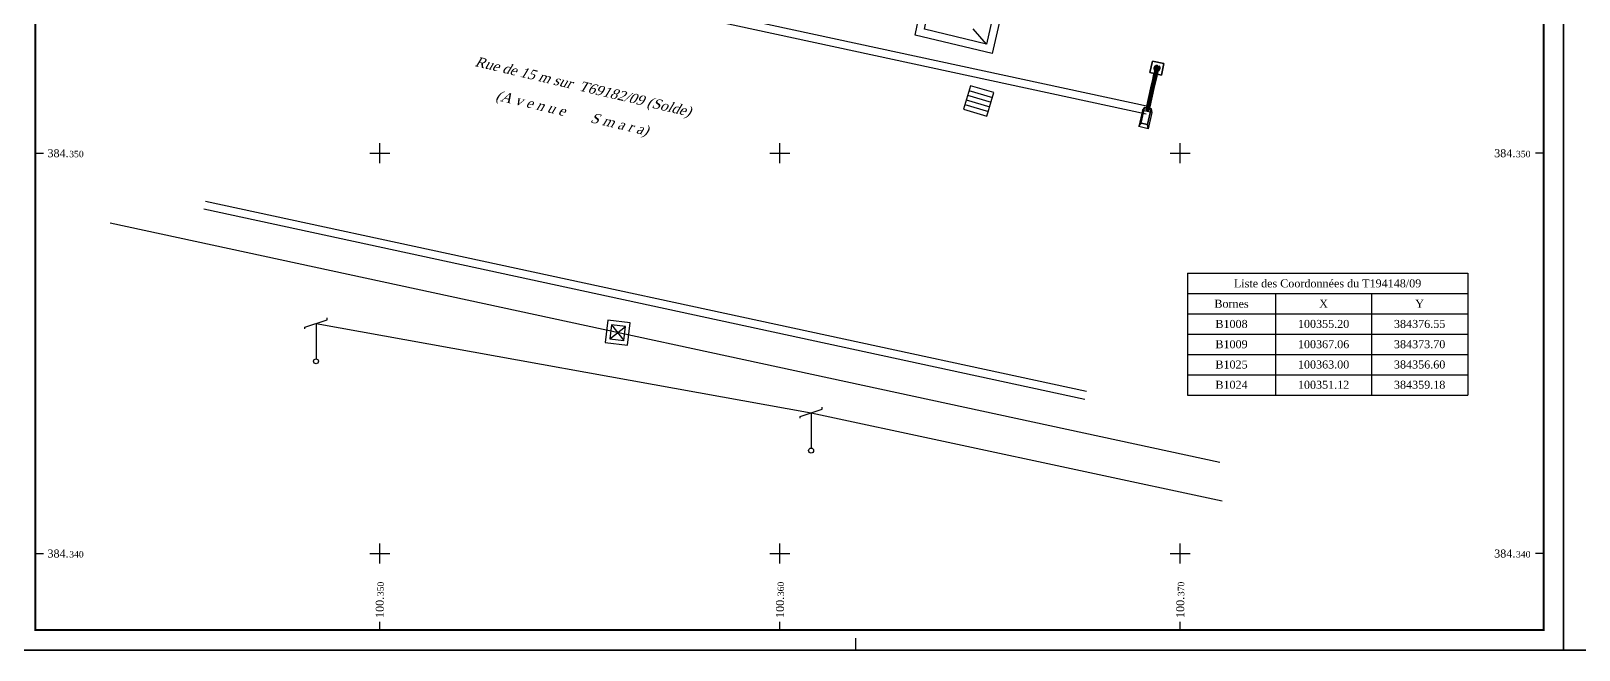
# Model space of a CAD drawing. Header units: inches. Extents: x 100320 to 100442, y 384338 to 384384.
# Drawn here: x 100341.29 to 100379.96, y 384337.59 to 384353.05 of the extents above; entities that cross this region are included whole.
import ezdxf

# ---------------------------------------------------------------- set-up
doc = ezdxf.new("R2010")
doc.units = ezdxf.units.IN
doc.header["$LTSCALE"] = 0.5
for name, color, linetype in [('Bloc B 1er Etage', 7, 'Continuous'), ('Bloc B 1er Etage_Croix', 7, 'Continuous'), ('Bloc B 1er Etage_Textes', 7, 'Continuous'), ('Cotation', 7, 'Continuous'), ('Dessin', 7, 'Continuous'), ('Texte', 7, 'Continuous')]:
    doc.layers.add(name, color=color, linetype=linetype)
doc.styles.add('Legend', font='romantic.ttf')
doc.styles.add('MtXpl_Romantic', font='romantic.ttf')
doc.styles.get("Standard").update_dxf_attribs({"font": 'romantic.ttf'})

# ---------------------------------------------------------------- blocks, each defined once
blk = doc.blocks.new('zl02')
for points in [[(-0.163, 2.861, 12.168), (-0.244, 3.052, 11.921), (0.244, 3.052, 11.921), (0.162, 2.861, 12.168)], [(-0.163, 2.032, 11.527), (-0.244, 2.222, 11.28), (-0.244, 3.052, 11.921), (-0.163, 2.861, 12.168)], [(-0.163, 2.861, 12.168), (0.162, 2.861, 12.168), (0.162, 2.032, 11.527), (-0.163, 2.032, 11.527)], [(0.162, 2.032, 11.527), (0.244, 2.222, 11.28), (0.244, 3.052, 11.921), (0.162, 2.861, 12.168)], [(-0.163, 2.032, 11.527), (-0.244, 2.222, 11.28), (0.244, 2.222, 11.28), (0.162, 2.032, 11.527)], [(0.292, 0.292, 0.097), (0.292, 0.292), (-0.292, 0.292), (-0.292, 0.292, 0.097)], [(-0.292, 0.292, 0.097), (-0.292, 0.292), (-0.292, -0.292), (-0.292, -0.292, 0.097)], [(-0.292, 0.292), (0.292, 0.292), (0.292, -0.292), (-0.292, -0.292)], [(-0.292, 0.292, 0.097), (0.292, 0.292, 0.097), (0.292, -0.292, 0.097), (-0.292, -0.292, 0.097)], [(0.292, -0.292, 0.097), (0.292, -0.292), (0.292, 0.292), (0.292, 0.292, 0.097)], [(-0.292, -0.292, 0.097), (-0.292, -0.292), (0.292, -0.292), (0.292, -0.292, 0.097)]]:
    blk.add_3dface(points)
mesh = blk.add_polymesh((2, 12), dxfattribs=dict(n_close=True))
for k, corner in enumerate([(0, 0.933, 10.383), (-0.039, 0.927, 10.391), (-0.068, 0.908, 10.412), (-0.078, 0.883, 10.442), (-0.068, 0.858, 10.472), (-0.039, 0.84, 10.494), (0, 0.833, 10.502), (0.039, 0.84, 10.494), (0.067, 0.858, 10.472), (0.078, 0.883, 10.442), (0.067, 0.908, 10.412), (0.039, 0.927, 10.391), (0, 2.177, 11.344), (-0.039, 2.171, 11.352), (-0.068, 2.152, 11.374), (-0.078, 2.127, 11.403), (-0.068, 2.102, 11.433), (-0.039, 2.084, 11.455), (0, 2.077, 11.463), (0.039, 2.084, 11.455), (0.067, 2.102, 11.433), (0.078, 2.127, 11.403), (0.067, 2.152, 11.374), (0.039, 2.171, 11.352)]):
    mesh.set_mesh_vertex(divmod(k, 12), corner)
mesh = blk.add_polymesh((2, 12), dxfattribs=dict(n_close=True))
for k, corner in enumerate([(0, 0.677, 10.144), (-0.039, 0.669, 10.151), (-0.068, 0.648, 10.17), (-0.078, 0.619, 10.196), (-0.068, 0.59, 10.222), (-0.039, 0.569, 10.241), (0, 0.561, 10.248), (0.039, 0.569, 10.241), (0.067, 0.59, 10.222), (0.078, 0.619, 10.196), (0.067, 0.648, 10.17), (0.039, 0.669, 10.151), (0, 0.933, 10.383), (-0.039, 0.927, 10.391), (-0.068, 0.908, 10.412), (-0.078, 0.883, 10.442), (-0.068, 0.858, 10.472), (-0.039, 0.84, 10.494), (0, 0.833, 10.502), (0.039, 0.84, 10.494), (0.067, 0.858, 10.472), (0.078, 0.883, 10.442), (0.067, 0.908, 10.412), (0.039, 0.927, 10.391)]):
    mesh.set_mesh_vertex(divmod(k, 12), corner)
mesh = blk.add_polymesh((2, 12), dxfattribs=dict(n_close=True))
for k, corner in enumerate([(0, 0.047, 8.872), (0.039, 0.058, 8.872), (0.068, 0.086, 8.871), (0.078, 0.125, 8.871), (0.068, 0.164, 8.871), (0.039, 0.193, 8.871), (0, 0.203, 8.871), (-0.039, 0.193, 8.871), (-0.068, 0.164, 8.871), (-0.078, 0.125, 8.871), (-0.068, 0.086, 8.871), (-0.039, 0.058, 8.872), (0, -0.146, 0.098), (0.073, -0.127, 0.098), (0.127, -0.073, 0.098), (0.146, 0, 0.097), (0.127, 0.073, 0.097), (0.073, 0.127, 0.097), (0, 0.146, 0.097), (-0.073, 0.127, 0.097), (-0.127, 0.073, 0.097), (-0.146, 0, 0.097), (-0.127, -0.073, 0.098), (-0.073, -0.127, 0.098)]):
    mesh.set_mesh_vertex(divmod(k, 12), corner)
mesh = blk.add_polymesh((2, 12), dxfattribs=dict(n_close=True))
for k, corner in enumerate([(0, 0.472, 9.865), (-0.039, 0.463, 9.87), (-0.068, 0.438, 9.885), (-0.078, 0.405, 9.905), (-0.068, 0.371, 9.925), (-0.039, 0.347, 9.94), (0, 0.338, 9.945), (0.039, 0.347, 9.94), (0.067, 0.371, 9.925), (0.078, 0.405, 9.905), (0.067, 0.438, 9.885), (0.039, 0.463, 9.87), (0, 0.677, 10.144), (-0.039, 0.669, 10.151), (-0.068, 0.648, 10.17), (-0.078, 0.619, 10.196), (-0.068, 0.59, 10.222), (-0.039, 0.569, 10.241), (0, 0.561, 10.248), (0.039, 0.569, 10.241), (0.067, 0.59, 10.222), (0.078, 0.619, 10.196), (0.067, 0.648, 10.17), (0.039, 0.669, 10.151)]):
    mesh.set_mesh_vertex(divmod(k, 12), corner)
mesh = blk.add_polymesh((2, 12), dxfattribs=dict(n_close=True))
for k, corner in enumerate([(0, 0.472, 9.865), (-0.039, 0.463, 9.87), (-0.068, 0.438, 9.885), (-0.078, 0.405, 9.905), (-0.068, 0.371, 9.925), (-0.039, 0.347, 9.94), (0, 0.338, 9.945), (0.039, 0.347, 9.94), (0.067, 0.371, 9.925), (0.078, 0.405, 9.905), (0.067, 0.438, 9.885), (0.039, 0.463, 9.87), (0, 0.321, 9.553), (-0.039, 0.311, 9.556), (-0.068, 0.285, 9.566), (-0.078, 0.248, 9.58), (-0.068, 0.211, 9.594), (-0.039, 0.185, 9.603), (0, 0.175, 9.607), (0.039, 0.185, 9.603), (0.067, 0.211, 9.594), (0.078, 0.248, 9.58), (0.067, 0.285, 9.566), (0.039, 0.311, 9.556)]):
    mesh.set_mesh_vertex(divmod(k, 12), corner)
mesh = blk.add_polymesh((2, 12), dxfattribs=dict(n_close=True))
for k, corner in enumerate([(0, 0.231, 9.218), (-0.039, 0.22, 9.22), (-0.068, 0.192, 9.225), (-0.078, 0.154, 9.231), (-0.068, 0.115, 9.238), (-0.039, 0.087, 9.243), (0, 0.077, 9.245), (0.039, 0.087, 9.243), (0.067, 0.115, 9.238), (0.078, 0.154, 9.231), (0.067, 0.192, 9.225), (0.039, 0.22, 9.22), (0, 0.321, 9.553), (-0.039, 0.311, 9.556), (-0.068, 0.285, 9.566), (-0.078, 0.248, 9.58), (-0.068, 0.211, 9.594), (-0.039, 0.185, 9.603), (0, 0.175, 9.607), (0.039, 0.185, 9.603), (0.067, 0.211, 9.594), (0.078, 0.248, 9.58), (0.067, 0.285, 9.566), (0.039, 0.311, 9.556)]):
    mesh.set_mesh_vertex(divmod(k, 12), corner)
mesh = blk.add_polymesh((2, 12), dxfattribs=dict(n_close=True))
for k, corner in enumerate([(0, 0.231, 9.217), (-0.039, 0.22, 9.219), (-0.068, 0.192, 9.224), (-0.078, 0.154, 9.23), (-0.068, 0.115, 9.237), (-0.039, 0.087, 9.242), (0, 0.077, 9.244), (0.039, 0.087, 9.242), (0.068, 0.115, 9.237), (0.078, 0.154, 9.23), (0.068, 0.192, 9.224), (0.039, 0.22, 9.219), (0, 0.203, 8.871), (-0.039, 0.193, 8.871), (-0.068, 0.164, 8.871), (-0.078, 0.125, 8.87), (-0.068, 0.086, 8.87), (-0.039, 0.058, 8.87), (0, 0.047, 8.87), (0.039, 0.058, 8.87), (0.068, 0.086, 8.87), (0.078, 0.125, 8.87), (0.068, 0.164, 8.871), (0.039, 0.193, 8.871)]):
    mesh.set_mesh_vertex(divmod(k, 12), corner)
blk = doc.blocks.new('w002')
at = {"color": 0}
for p, q in [((-0.015, 0.075), (-0.015, -0.075)), ((0.015, 0.075), (0.015, -0.075)), ((0.015, -0.075), (0.015, -0.075))]:
    blk.add_line(p, q, dxfattribs=at)
for points in [[(-0.075, -0.075), (0.075, -0.075), (0.075, 0.075), (-0.075, 0.075), (-0.075, -0.075)], [(-0.045, 0.075), (-0.045, -0.075)], [(0.045, 0.075), (0.045, -0.075)]]:
    blk.add_lwpolyline(points, dxfattribs=at)
blk = doc.blocks.new('e014')
at = {"color": 0}
for p, q in [((-0.059, 0.059), (0.059, -0.059)), ((0.059, 0.059), (-0.059, -0.059))]:
    blk.add_line(p, q, dxfattribs=at)
for points in [[(-0.094, -0.094), (0.094, -0.094), (0.094, 0.094), (-0.094, 0.094)], [(-0.059, -0.059), (0.059, -0.059), (0.059, 0.059), (-0.059, 0.059)]]:
    blk.add_lwpolyline(points, close=True, dxfattribs=at)
blk = doc.blocks.new('p001')
at = {"color": 0}
blk.add_line((0, 0.378), (0, 0.025), dxfattribs=at)
blk.add_lwpolyline([(-0.11, 0.323), (-0.11, 0.341), (0.11, 0.414), (0.11, 0.433)], dxfattribs=at)
blk.add_circle((0, 0), 0.025, dxfattribs=at)

msp = doc.modelspace()

# ---------------------------------------------------------------- linework, layer by layer
for p, q in [((100370.182, 384347), (100377.182, 384347)), ((100370.182, 384347), (100370.182, 384343.96)), ((100377.182, 384347), (100377.182, 384343.96)), ((100370.182, 384346.494), (100377.182, 384346.494)), ((100372.382, 384346.494), (100372.382, 384343.96)), ((100374.782, 384346.494), (100374.782, 384343.96)), ((100370.182, 384345.987), (100377.182, 384345.987)), ((100370.182, 384345.48), (100377.182, 384345.48)), ((100370.182, 384344.974), (100377.182, 384344.974)), ((100370.182, 384344.467), (100377.182, 384344.467)), ((100370.182, 384343.96), (100377.182, 384343.96))]:
    msp.add_line(p, q)
for points in [[(100379.577, 384383.879), (100340.898, 384383.879), (100340.898, 384337.59), (100379.577, 384337.59)], [(100418.257, 384383.879), (100379.577, 384383.879), (100379.577, 384337.59), (100418.257, 384337.59)]]:
    msp.add_lwpolyline(points, close=True)
at = {"layer": 'Bloc B 1er Etage'}
for p, q in [((100341.398, 384350), (100341.598, 384350)), ((100379.077, 384350), (100378.877, 384350)), ((100341.398, 384340), (100341.598, 384340)), ((100379.077, 384340), (100378.877, 384340)), ((100350, 384338.09), (100350, 384338.29)), ((100360, 384338.09), (100360, 384338.29)), ((100370, 384338.09), (100370, 384338.29)), ((100361.898, 384337.59), (100361.898, 384337.89))]:
    msp.add_line(p, q, dxfattribs=at)
msp.add_lwpolyline([(100340.898, 384337.59), (100379.577, 384337.59), (100379.577, 384383.879), (100340.898, 384383.879)], close=True, dxfattribs=at)
at = {"layer": 'Bloc B 1er Etage', "const_width": 0.05}
msp.add_lwpolyline([(100341.398, 384338.09), (100379.077, 384338.09), (100379.077, 384383.379), (100341.398, 384383.379)], close=True, dxfattribs=at)
at = {"layer": 'Bloc B 1er Etage_Croix'}
for p, q in [((100349.75, 384350), (100350.25, 384350)), ((100350, 384349.75), (100350, 384350.25)), ((100359.75, 384350), (100360.25, 384350)), ((100360, 384349.75), (100360, 384350.25)), ((100369.75, 384350), (100370.25, 384350)), ((100370, 384349.75), (100370, 384350.25)), ((100349.75, 384340), (100350.25, 384340)), ((100350, 384339.75), (100350, 384340.25)), ((100359.75, 384340), (100360.25, 384340)), ((100360, 384339.75), (100360, 384340.25)), ((100369.75, 384340), (100370.25, 384340)), ((100370, 384339.75), (100370, 384340.25))]:
    msp.add_line(p, q, dxfattribs=at)
at = {"layer": 'Cotation', "flags": 128}
msp.add_lwpolyline([(100365.157, 384352.727), (100364.83, 384353.105)], dxfattribs=at)
at = {"layer": 'Cotation', "color": 34, "flags": 128}
msp.add_lwpolyline([(100348.407, 384345.746), (100360.778, 384343.515), (100371.045, 384341.319)], dxfattribs=at)
at = {"layer": 'Dessin'}
for points in [[(100319.898, 384383.879), (100418.257, 384383.879), (100418.257, 384337.59), (100319.898, 384337.59)], [(100365.421, 384353.87), (100365.157, 384352.727), (100363.607, 384353.096), (100363.84, 384354.247)]]:
    msp.add_lwpolyline(points, close=True, dxfattribs=at)
at = {"layer": 'Dessin', "color": 4, "flags": 128}
for points in [[(100369.153, 384350.973), (100346.693, 384355.82)], [(100369.195, 384351.169), (100346.735, 384356.015)], [(100367.658, 384344.046), (100345.648, 384348.796)], [(100367.616, 384343.851), (100345.606, 384348.601)]]:
    msp.add_lwpolyline(points, dxfattribs=at)
at = {"layer": 'Dessin'}
msp.add_lwpolyline([(100365.654, 384354.015), (100365.303, 384352.492), (100363.379, 384352.95), (100363.69, 384354.483), (100365.613, 384354.025)], dxfattribs=at)
at = {"layer": 'Dessin', "color": 5, "flags": 128}
msp.add_lwpolyline([(100370.991, 384342.272), (100343.265, 384348.255)], dxfattribs=at)

# ---------------------------------------------------------------- block references
at = {"layer": 'Dessin', "color": 5, "xscale": 0.4999999999999998, "yscale": 0.4999999999999998, "rotation": 167.218326963528}
msp.add_blockref('zl02', (100369.419, 384352.127), dxfattribs=at)
at = {"layer": 'Dessin'}
for name, p, xscale, yscale, zscale, rotation in [('w002', (100364.964, 384351.305), 4.064923597771207, 4.064923597771207, 4.064923597771207, 73.85220006591983), ('e014', (100355.944, 384345.519), 3, 3, 3, 82.89106005843237)]:
    msp.add_blockref(name, p, dxfattribs=dict(at, xscale=xscale, yscale=yscale, zscale=zscale, rotation=rotation))
at = {"layer": 'Dessin', "color": 34, "xscale": 2.5, "yscale": 2.5}
for p in [(100348.407, 384344.802), (100360.778, 384342.571)]:
    msp.add_blockref('p001', p, dxfattribs=at)

# ---------------------------------------------------------------- texts
at = {"char_height": 0.2, "attachment_point": 5, "style": 'Legend'}
for s, insert, width in [('Liste des Coordonnées du T194148/09', (100373.682, 384346.747), 6.76), ('Bornes ', (100371.282, 384346.24), 1.96), ('X', (100373.582, 384346.24), 2.16), ('Y', (100375.982, 384346.24), 2.16), ('B1008', (100371.282, 384345.734), 1.96), ('100355.20', (100373.582, 384345.734), 2.16), ('384376.55', (100375.982, 384345.734), 2.16), ('B1009', (100371.282, 384345.227), 1.96), ('100367.06', (100373.582, 384345.227), 2.16), ('384373.70', (100375.982, 384345.227), 2.16), ('B1025', (100371.282, 384344.72), 1.96), ('100363.00', (100373.582, 384344.72), 2.16), ('384356.60', (100375.982, 384344.72), 2.16), ('B1024', (100371.282, 384344.214), 1.96), ('100351.12', (100373.582, 384344.214), 2.16), ('384359.18', (100375.982, 384344.214), 2.16)]:
    msp.add_mtext(s, dxfattribs=dict(at, insert=insert, width=width))
at = {"layer": 'Bloc B 1er Etage_Textes'}
for s, height, p in [('384.', 0.2, (100341.698, 384349.9)), ('350', 0.16, (100342.241, 384349.9)), ('384.', 0.2, (100377.845, 384349.9)), ('350', 0.16, (100378.389, 384349.9)), ('384.', 0.2, (100341.698, 384339.9)), ('340', 0.16, (100342.241, 384339.9)), ('384.', 0.2, (100377.845, 384339.9)), ('340', 0.16, (100378.389, 384339.9))]:
    msp.add_text(s, height=height, dxfattribs=at).set_placement(p)
for s, height, p in [('350', 0.16, (100350.1, 384338.934)), ('360', 0.16, (100360.1, 384338.934)), ('370', 0.16, (100370.1, 384338.934)), ('100.', 0.2, (100350.1, 384338.39)), ('100.', 0.2, (100360.1, 384338.39)), ('100.', 0.2, (100370.1, 384338.39))]:
    msp.add_text(s, height=height, rotation=90, dxfattribs=at).set_placement(p)
at = {"layer": 'Texte', "style": 'MtXpl_Romantic', "oblique": 18}
for s, p in [('Rue de 15 m sur  T69182/09 (Solde)', (100352.359, 384352.179)), ('(A v e n u e       S m a r a)', (100352.878, 384351.332))]:
    msp.add_text(s, height=0.25, rotation=346.7604, dxfattribs=at).set_placement(p)

doc.saveas('drawing.dxf')
